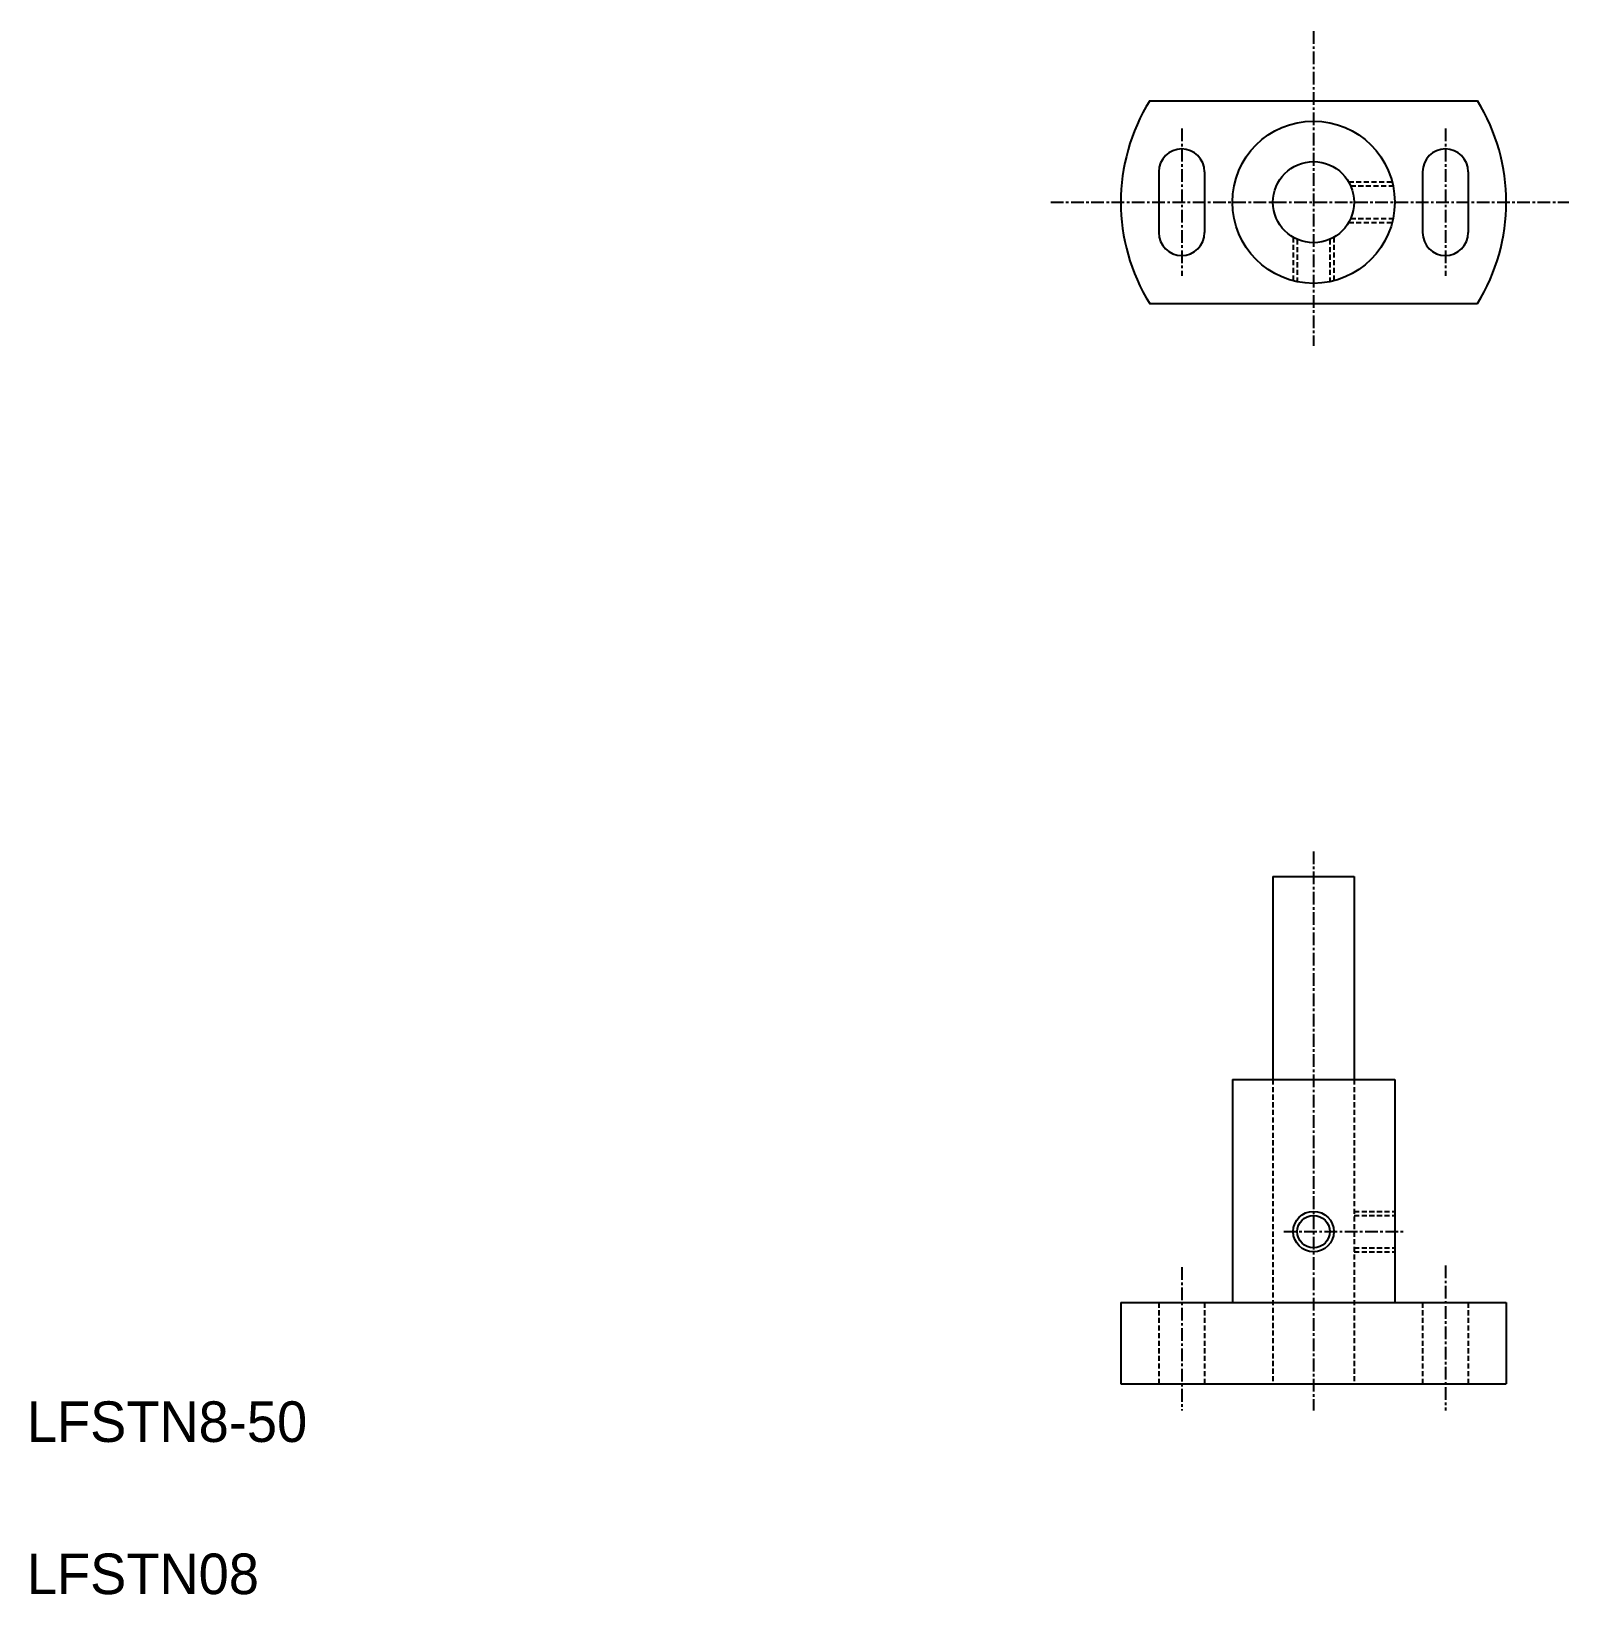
# Model space of a CAD drawing. Extents: x 10 to 162, y 10 to 164.
import ezdxf

# ---------------------------------------------------------------- set-up
doc = ezdxf.new("R2010")
doc.units = 0
doc.linetypes.add('CENTER', pattern=[2, 1.25, -0.25, 0.25, -0.25])
doc.linetypes.add('DASHED', pattern=[0.75, 0.5, -0.25])
doc.layers.get('0').update_dxf_attribs({"linetype": 'CONTINUOUS'})
doc.layers.add('CENTER', color=1, linetype='CENTER')

msp = doc.modelspace()

# ---------------------------------------------------------------- linework, layer by layer
at = {"color": 7, "linetype": 'CONTINUOUS'}
for p, q in [((120.7, 157.19), (153.01, 157.19)), ((121.61, 150.19), (121.61, 144.19)), ((126.11, 150.19), (126.11, 144.19)), ((147.61, 150.19), (147.61, 144.19)), ((152.11, 150.19), (152.11, 144.19)), ((120.7, 137.19), (153.01, 137.19)), ((132.86, 80.73), (132.86, 60.73)), ((140.86, 80.73), (140.86, 60.73)), ((128.86, 60.73), (128.86, 38.73)), ((144.86, 60.73), (144.86, 38.73)), ((117.86, 38.73), (117.86, 30.73)), ((155.86, 38.73), (155.86, 30.73))]:
    msp.add_line(p, q, dxfattribs=at)
for p, q in [((128.78, 157.19), (128.78, 157.19)), ((136.86, 157.19), (136.86, 157.19)), ((132.86, 80.73), (140.86, 80.73)), ((128.86, 60.73), (144.86, 60.73)), ((117.86, 38.73), (155.86, 38.73)), ((117.86, 30.73), (155.86, 30.73))]:
    msp.add_line(p, q)
at = {"color": 3, "linetype": 'DASHED'}
for p, q in [((140.32, 149.19), (144.6, 149.19)), ((140.52, 148.79), (144.69, 148.79)), ((140.32, 145.19), (144.6, 145.19)), ((140.52, 145.59), (144.69, 145.59)), ((134.86, 143.73), (134.86, 139.44)), ((135.26, 143.52), (135.26, 139.35)), ((138.46, 143.52), (138.46, 139.35)), ((138.86, 143.73), (138.86, 139.44)), ((132.86, 60.73), (132.86, 30.73)), ((140.86, 60.73), (140.86, 30.73)), ((140.86, 47.73), (144.86, 47.73)), ((140.86, 47.33), (144.86, 47.33)), ((140.86, 44.13), (144.86, 44.13)), ((140.86, 43.73), (144.86, 43.73)), ((121.61, 38.73), (121.61, 30.73)), ((126.11, 38.73), (126.11, 30.73)), ((147.61, 38.73), (147.61, 30.73)), ((152.11, 38.73), (152.11, 30.73))]:
    msp.add_line(p, q, dxfattribs=at)
for centre, radius in [((136.86, 147.19), 8), ((136.86, 147.19), 4), ((136.86, 45.73), 1.6)]:
    msp.add_circle(centre, radius)
at = {"color": 3}
msp.add_circle((136.86, 45.73), 2, dxfattribs=at)
for start, end in [(148.2431, 211.7569), (328.2431, 31.7569)]:
    msp.add_arc((136.86, 147.19), 19, start, end)
at = {"color": 7, "linetype": 'CONTINUOUS'}
for centre, start, end in [((123.86, 150.19), 0, 180), ((149.86, 150.19), 0, 180), ((123.86, 144.19), 180, 0), ((149.86, 144.19), 180, 0)]:
    msp.add_arc(centre, 2.25, start, end, dxfattribs=at)
at = {"layer": 'CENTER', "color": 1, "linetype": 'CENTER'}
for p, q in [((136.86, 164.04), (136.86, 133.04)), ((123.86, 154.44), (123.86, 139.94)), ((149.86, 154.44), (149.86, 139.94)), ((110.95, 147.19), (162.02, 147.19)), ((136.86, 83.21), (136.86, 28.11)), ((133.94, 45.73), (145.76, 45.73)), ((123.86, 42.22), (123.86, 28.11)), ((149.86, 42.39), (149.86, 28.11))]:
    msp.add_line(p, q, dxfattribs=at)

# ---------------------------------------------------------------- texts
for s, p in [('LFSTN8-50', (10, 25)), ('LFSTN08', (10, 10))]:
    msp.add_text(s, height=4).set_placement(p)

doc.saveas('drawing.dxf')
